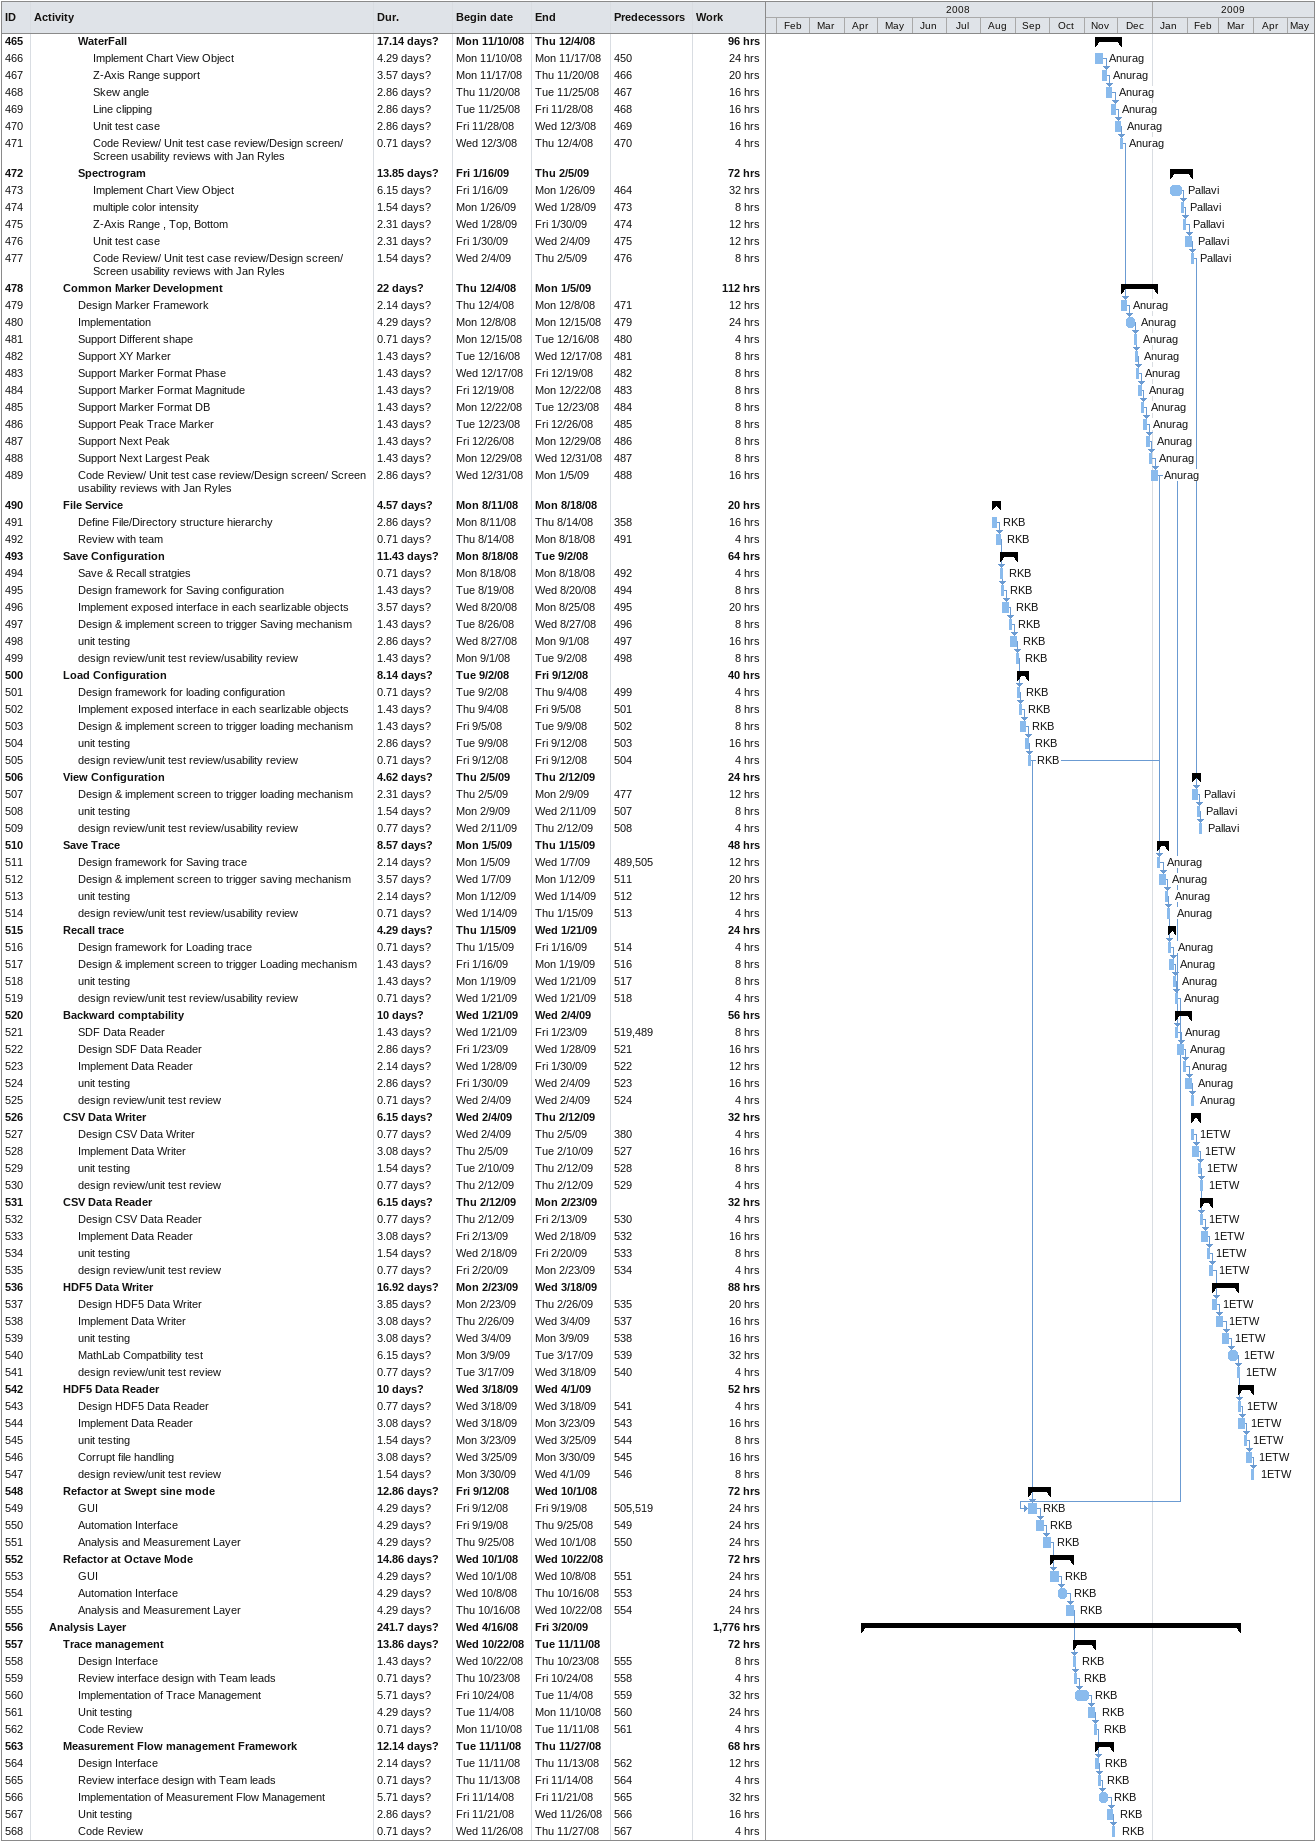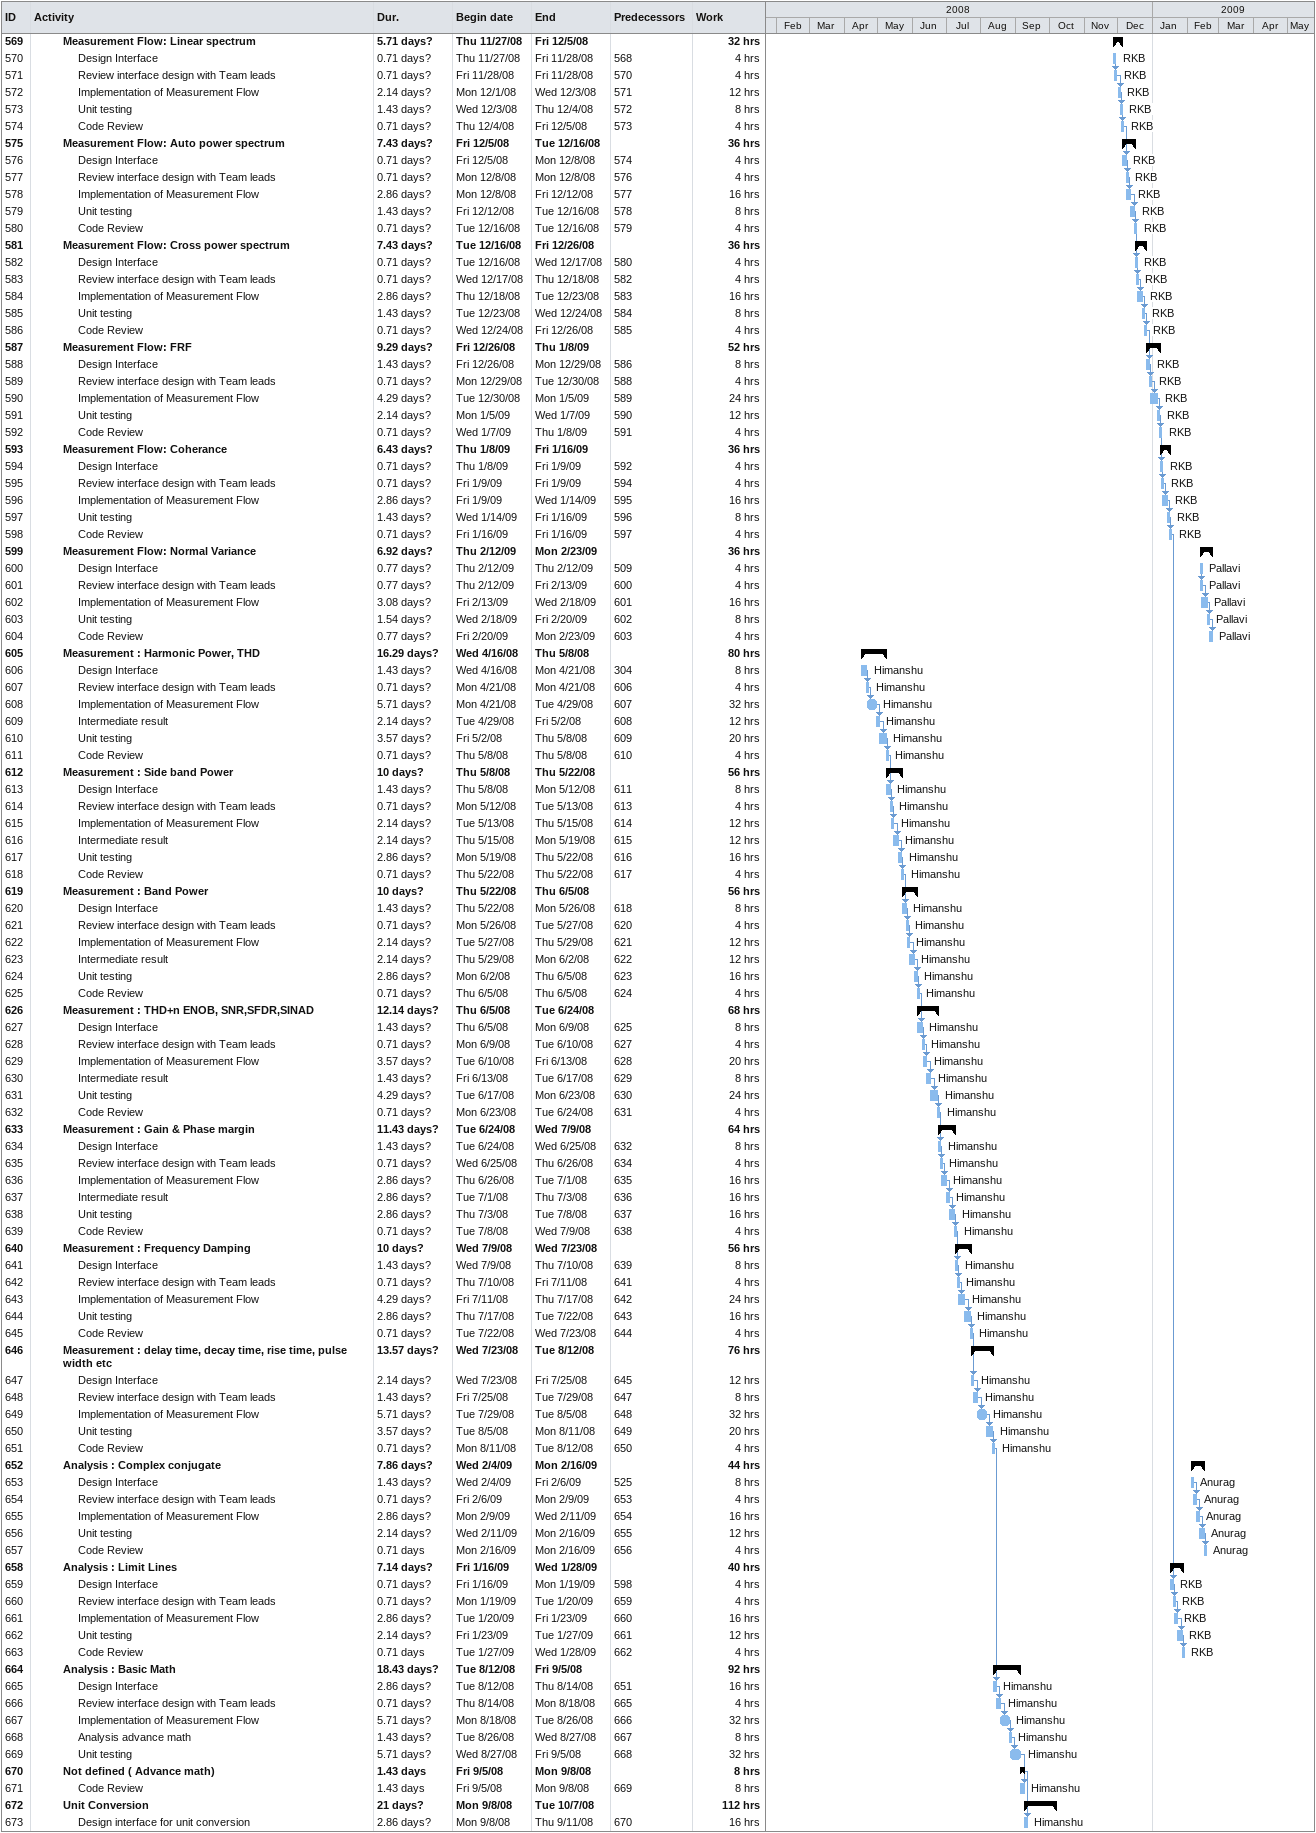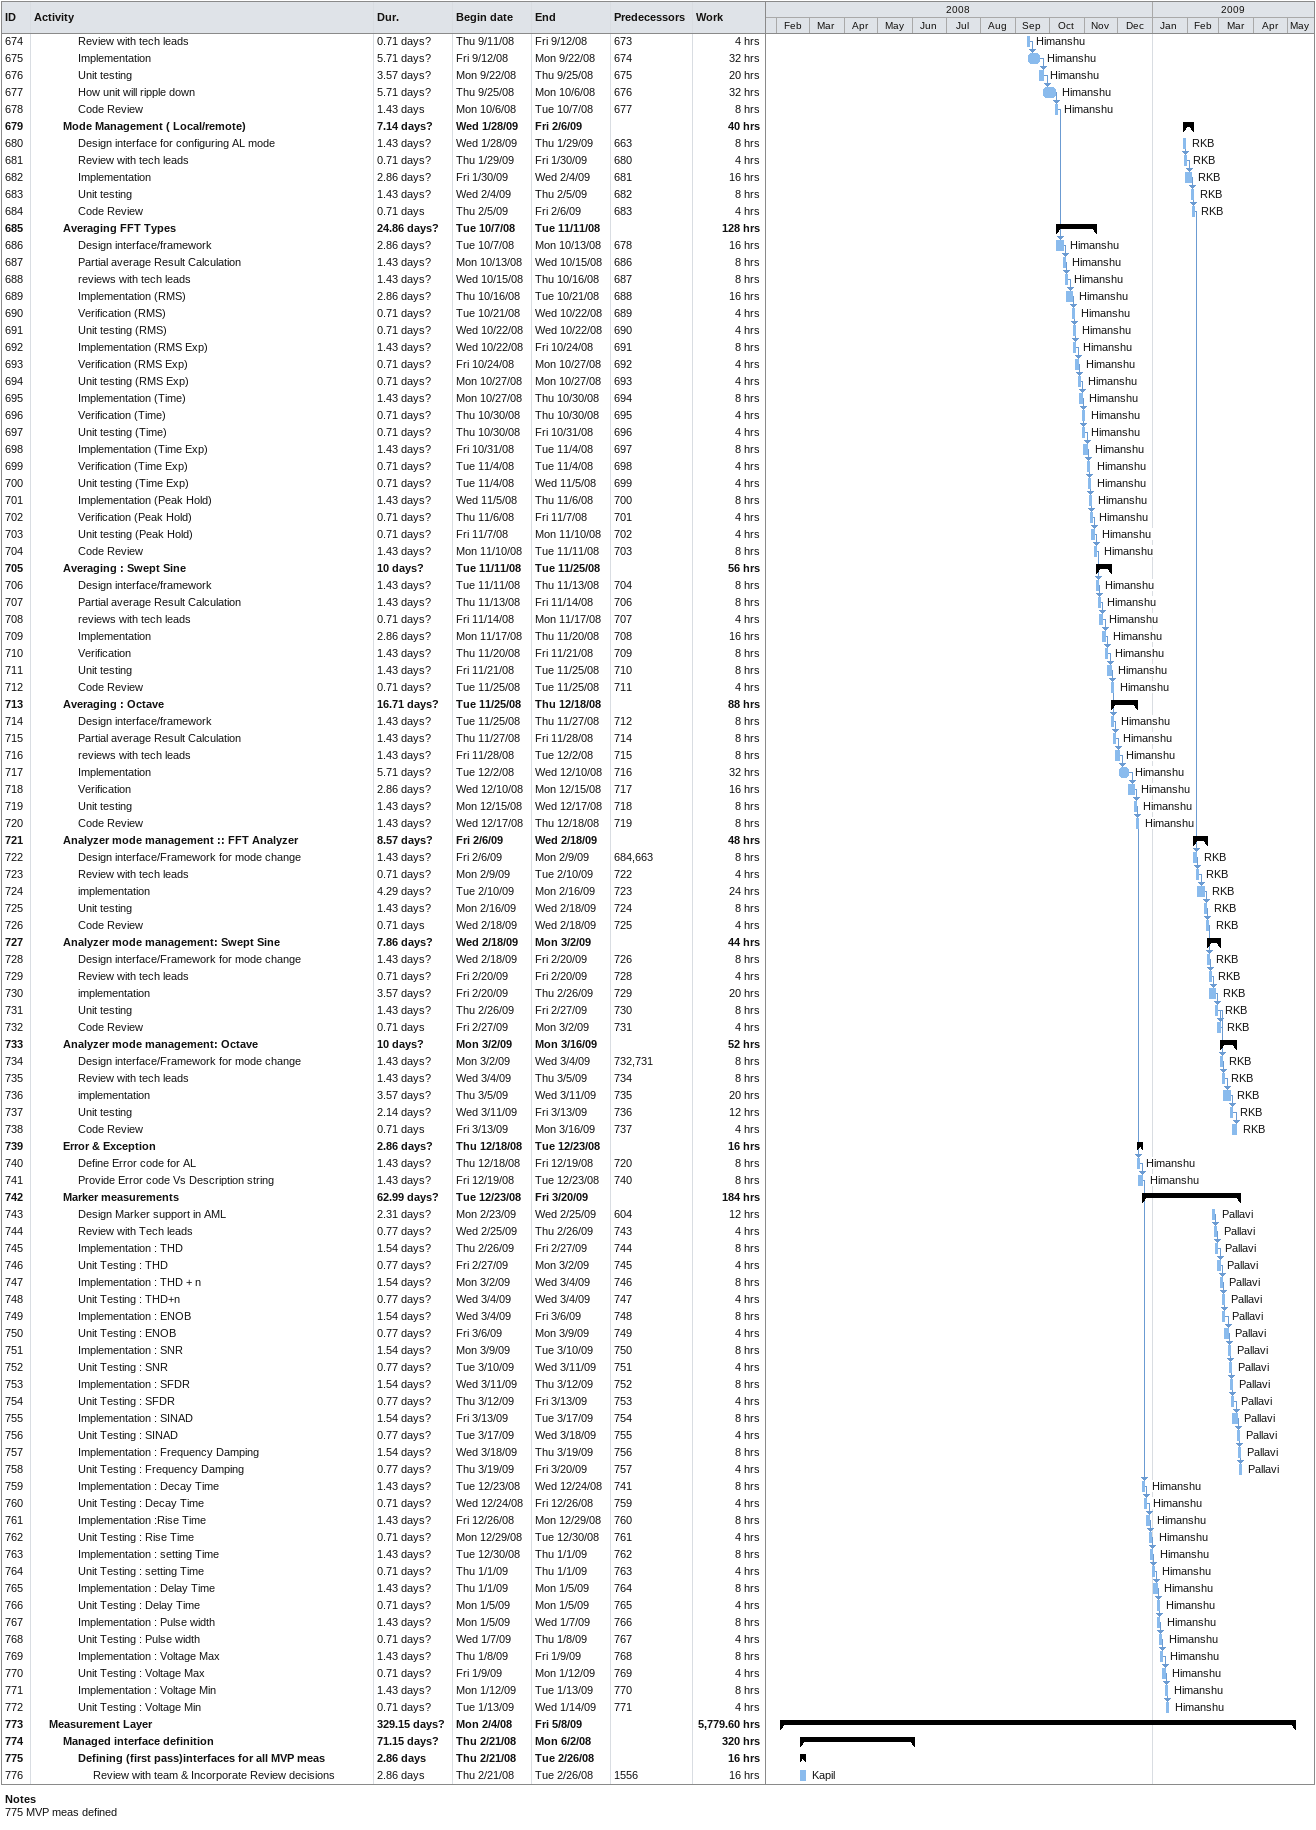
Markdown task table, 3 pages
| ID | Level | Task | Duration | Start | Finish | Predecessors | Resources | Work (h) |
|---|---|---|---|---|---|---|---|---|
| 465 | 4 | **WaterFall** | 17.14d? | 2008-11-10 | 2008-12-04 |  |  | 96 |
| 466 | 5 | Implement Chart View Object | 4.29d? | 2008-11-10 | 2008-11-17 | 450 | Anurag | 24 |
| 467 | 5 | Z-Axis Range support | 3.57d? | 2008-11-17 | 2008-11-20 | 466 | Anurag | 20 |
| 468 | 5 | Skew angle | 2.86d? | 2008-11-20 | 2008-11-25 | 467 | Anurag | 16 |
| 469 | 5 | Line clipping | 2.86d? | 2008-11-25 | 2008-11-28 | 468 | Anurag | 16 |
| 470 | 5 | Unit test case | 2.86d? | 2008-11-28 | 2008-12-03 | 469 | Anurag | 16 |
| 471 | 5 | Code Review/ Unit test case review/Design screen/ Screen usability reviews with Jan Ryles | 0.71d? | 2008-12-03 | 2008-12-04 | 470 | Anurag | 4 |
| 472 | 4 | **Spectrogram** | 13.85d? | 2009-01-16 | 2009-02-05 |  |  | 72 |
| 473 | 5 | Implement Chart View Object | 6.15d? | 2009-01-16 | 2009-01-26 | 464 | Pallavi | 32 |
| 474 | 5 | multiple color intensity | 1.54d? | 2009-01-26 | 2009-01-28 | 473 | Pallavi | 8 |
| 475 | 5 | Z-Axis Range , Top, Bottom | 2.31d? | 2009-01-28 | 2009-01-30 | 474 | Pallavi | 12 |
| 476 | 5 | Unit test case | 2.31d? | 2009-01-30 | 2009-02-04 | 475 | Pallavi | 12 |
| 477 | 5 | Code Review/ Unit test case review/Design screen/ Screen usability reviews with Jan Ryles | 1.54d? | 2009-02-04 | 2009-02-05 | 476 | Pallavi | 8 |
| 478 | 3 | **Common Marker Development** | 22d? | 2008-12-04 | 2009-01-05 |  |  | 112 |
| 479 | 4 | Design Marker Framework | 2.14d? | 2008-12-04 | 2008-12-08 | 471 | Anurag | 12 |
| 480 | 4 | Implementation | 4.29d? | 2008-12-08 | 2008-12-15 | 479 | Anurag | 24 |
| 481 | 4 | Support Different shape | 0.71d? | 2008-12-15 | 2008-12-16 | 480 | Anurag | 4 |
| 482 | 4 | Support XY Marker | 1.43d? | 2008-12-16 | 2008-12-17 | 481 | Anurag | 8 |
| 483 | 4 | Support Marker Format Phase | 1.43d? | 2008-12-17 | 2008-12-19 | 482 | Anurag | 8 |
| 484 | 4 | Support Marker Format Magnitude | 1.43d? | 2008-12-19 | 2008-12-22 | 483 | Anurag | 8 |
| 485 | 4 | Support Marker Format DB | 1.43d? | 2008-12-22 | 2008-12-23 | 484 | Anurag | 8 |
| 486 | 4 | Support Peak Trace Marker | 1.43d? | 2008-12-23 | 2008-12-26 | 485 | Anurag | 8 |
| 487 | 4 | Support Next Peak | 1.43d? | 2008-12-26 | 2008-12-29 | 486 | Anurag | 8 |
| 488 | 4 | Support Next Largest Peak | 1.43d? | 2008-12-29 | 2008-12-31 | 487 | Anurag | 8 |
| 489 | 4 | Code Review/ Unit test case review/Design screen/ Screen usability reviews with Jan Ryles | 2.86d? | 2008-12-31 | 2009-01-05 | 488 | Anurag | 16 |
| 490 | 3 | **File Service** | 4.57d? | 2008-08-11 | 2008-08-18 |  |  | 20 |
| 491 | 4 | Define File/Directory structure hierarchy | 2.86d? | 2008-08-11 | 2008-08-14 | 358 | RKB | 16 |
| 492 | 4 | Review with team | 0.71d? | 2008-08-14 | 2008-08-18 | 491 | RKB | 4 |
| 493 | 3 | **Save Configuration** | 11.43d? | 2008-08-18 | 2008-09-02 |  |  | 64 |
| 494 | 4 | Save & Recall stratgies | 0.71d? | 2008-08-18 | 2008-08-18 | 492 | RKB | 4 |
| 495 | 4 | Design framework for Saving configuration | 1.43d? | 2008-08-19 | 2008-08-20 | 494 | RKB | 8 |
| 496 | 4 | Implement exposed interface in each searlizable objects | 3.57d? | 2008-08-20 | 2008-08-25 | 495 | RKB | 20 |
| 497 | 4 | Design & implement screen to trigger Saving mechanism | 1.43d? | 2008-08-26 | 2008-08-27 | 496 | RKB | 8 |
| 498 | 4 | unit testing | 2.86d? | 2008-08-27 | 2008-09-01 | 497 | RKB | 16 |
| 499 | 4 | design review/unit test review/usability review | 1.43d? | 2008-09-01 | 2008-09-02 | 498 | RKB | 8 |
| 500 | 3 | **Load Configuration** | 8.14d? | 2008-09-02 | 2008-09-12 |  |  | 40 |
| 501 | 4 | Design framework for loading configuration | 0.71d? | 2008-09-02 | 2008-09-04 | 499 | RKB | 4 |
| 502 | 4 | Implement exposed interface in each searlizable objects | 1.43d? | 2008-09-04 | 2008-09-05 | 501 | RKB | 8 |
| 503 | 4 | Design & implement screen to trigger loading mechanism | 1.43d? | 2008-09-05 | 2008-09-09 | 502 | RKB | 8 |
| 504 | 4 | unit testing | 2.86d? | 2008-09-09 | 2008-09-12 | 503 | RKB | 16 |
| 505 | 4 | design review/unit test review/usability review | 0.71d? | 2008-09-12 | 2008-09-12 | 504 | RKB | 4 |
| 506 | 3 | **View Configuration** | 4.62d? | 2009-02-05 | 2009-02-12 |  |  | 24 |
| 507 | 4 | Design & implement screen to trigger loading mechanism | 2.31d? | 2009-02-05 | 2009-02-09 | 477 | Pallavi | 12 |
| 508 | 4 | unit testing | 1.54d? | 2009-02-09 | 2009-02-11 | 507 | Pallavi | 8 |
| 509 | 4 | design review/unit test review/usability review | 0.77d? | 2009-02-11 | 2009-02-12 | 508 | Pallavi | 4 |
| 510 | 3 | **Save Trace** | 8.57d? | 2009-01-05 | 2009-01-15 |  |  | 48 |
| 511 | 4 | Design framework for Saving trace | 2.14d? | 2009-01-05 | 2009-01-07 | 489, 505 | Anurag | 12 |
| 512 | 4 | Design & implement screen to trigger saving mechanism | 3.57d? | 2009-01-07 | 2009-01-12 | 511 | Anurag | 20 |
| 513 | 4 | unit testing | 2.14d? | 2009-01-12 | 2009-01-14 | 512 | Anurag | 12 |
| 514 | 4 | design review/unit test review/usability review | 0.71d? | 2009-01-14 | 2009-01-15 | 513 | Anurag | 4 |
| 515 | 3 | **Recall trace** | 4.29d? | 2009-01-15 | 2009-01-21 |  |  | 24 |
| 516 | 4 | Design framework for Loading trace | 0.71d? | 2009-01-15 | 2009-01-16 | 514 | Anurag | 4 |
| 517 | 4 | Design & implement screen to trigger Loading mechanism | 1.43d? | 2009-01-16 | 2009-01-19 | 516 | Anurag | 8 |
| 518 | 4 | unit testing | 1.43d? | 2009-01-19 | 2009-01-21 | 517 | Anurag | 8 |
| 519 | 4 | design review/unit test review/usability review | 0.71d? | 2009-01-21 | 2009-01-21 | 518 | Anurag | 4 |
| 520 | 3 | **Backward comptability** | 10d? | 2009-01-21 | 2009-02-04 |  |  | 56 |
| 521 | 4 | SDF Data Reader | 1.43d? | 2009-01-21 | 2009-01-23 | 519, 489 | Anurag | 8 |
| 522 | 4 | Design SDF Data Reader | 2.86d? | 2009-01-23 | 2009-01-28 | 521 | Anurag | 16 |
| 523 | 4 | Implement Data Reader | 2.14d? | 2009-01-28 | 2009-01-30 | 522 | Anurag | 12 |
| 524 | 4 | unit testing | 2.86d? | 2009-01-30 | 2009-02-04 | 523 | Anurag | 16 |
| 525 | 4 | design review/unit test review | 0.71d? | 2009-02-04 | 2009-02-04 | 524 | Anurag | 4 |
| 526 | 3 | **CSV Data Writer** | 6.15d? | 2009-02-04 | 2009-02-12 |  |  | 32 |
| 527 | 4 | Design CSV Data Writer | 0.77d? | 2009-02-04 | 2009-02-05 | 380 | 1ETW | 4 |
| 528 | 4 | Implement Data Writer | 3.08d? | 2009-02-05 | 2009-02-10 | 527 | 1ETW | 16 |
| 529 | 4 | unit testing | 1.54d? | 2009-02-10 | 2009-02-12 | 528 | 1ETW | 8 |
| 530 | 4 | design review/unit test review | 0.77d? | 2009-02-12 | 2009-02-12 | 529 | 1ETW | 4 |
| 531 | 3 | **CSV Data Reader** | 6.15d? | 2009-02-12 | 2009-02-23 |  |  | 32 |
| 532 | 4 | Design CSV Data Reader | 0.77d? | 2009-02-12 | 2009-02-13 | 530 | 1ETW | 4 |
| 533 | 4 | Implement Data Reader | 3.08d? | 2009-02-13 | 2009-02-18 | 532 | 1ETW | 16 |
| 534 | 4 | unit testing | 1.54d? | 2009-02-18 | 2009-02-20 | 533 | 1ETW | 8 |
| 535 | 4 | design review/unit test review | 0.77d? | 2009-02-20 | 2009-02-23 | 534 | 1ETW | 4 |
| 536 | 3 | **HDF5 Data Writer** | 16.92d? | 2009-02-23 | 2009-03-18 |  |  | 88 |
| 537 | 4 | Design HDF5 Data Writer | 3.85d? | 2009-02-23 | 2009-02-26 | 535 | 1ETW | 20 |
| 538 | 4 | Implement Data Writer | 3.08d? | 2009-02-26 | 2009-03-04 | 537 | 1ETW | 16 |
| 539 | 4 | unit testing | 3.08d? | 2009-03-04 | 2009-03-09 | 538 | 1ETW | 16 |
| 540 | 4 | MathLab Compatbility test | 6.15d? | 2009-03-09 | 2009-03-17 | 539 | 1ETW | 32 |
| 541 | 4 | design review/unit test review | 0.77d? | 2009-03-17 | 2009-03-18 | 540 | 1ETW | 4 |
| 542 | 3 | **HDF5 Data Reader** | 10d? | 2009-03-18 | 2009-04-01 |  |  | 52 |
| 543 | 4 | Design HDF5 Data Reader | 0.77d? | 2009-03-18 | 2009-03-18 | 541 | 1ETW | 4 |
| 544 | 4 | Implement Data Reader | 3.08d? | 2009-03-18 | 2009-03-23 | 543 | 1ETW | 16 |
| 545 | 4 | unit testing | 1.54d? | 2009-03-23 | 2009-03-25 | 544 | 1ETW | 8 |
| 546 | 4 | Corrupt file handling | 3.08d? | 2009-03-25 | 2009-03-30 | 545 | 1ETW | 16 |
| 547 | 4 | design review/unit test review | 1.54d? | 2009-03-30 | 2009-04-01 | 546 | 1ETW | 8 |
| 548 | 3 | **Refactor at Swept sine mode** | 12.86d? | 2008-09-12 | 2008-10-01 |  |  | 72 |
| 549 | 4 | GUI | 4.29d? | 2008-09-12 | 2008-09-19 | 505, 519 | RKB | 24 |
| 550 | 4 | Automation Interface | 4.29d? | 2008-09-19 | 2008-09-25 | 549 | RKB | 24 |
| 551 | 4 | Analysis and Measurement Layer | 4.29d? | 2008-09-25 | 2008-10-01 | 550 | RKB | 24 |
| 552 | 3 | **Refactor at Octave Mode** | 14.86d? | 2008-10-01 | 2008-10-22 |  |  | 72 |
| 553 | 4 | GUI | 4.29d? | 2008-10-01 | 2008-10-08 | 551 | RKB | 24 |
| 554 | 4 | Automation Interface | 4.29d? | 2008-10-08 | 2008-10-16 | 553 | RKB | 24 |
| 555 | 4 | Analysis and Measurement Layer | 4.29d? | 2008-10-16 | 2008-10-22 | 554 | RKB | 24 |
| 556 | 2 | **Analysis Layer** | 241.7d? | 2008-04-16 | 2009-03-20 |  |  | 1776 |
| 557 | 3 | **Trace management** | 13.86d? | 2008-10-22 | 2008-11-11 |  |  | 72 |
| 558 | 4 | Design Interface | 1.43d? | 2008-10-22 | 2008-10-23 | 555 | RKB | 8 |
| 559 | 4 | Review interface design with Team leads | 0.71d? | 2008-10-23 | 2008-10-24 | 558 | RKB | 4 |
| 560 | 4 | Implementation of Trace Management | 5.71d? | 2008-10-24 | 2008-11-04 | 559 | RKB | 32 |
| 561 | 4 | Unit testing | 4.29d? | 2008-11-04 | 2008-11-10 | 560 | RKB | 24 |
| 562 | 4 | Code Review | 0.71d? | 2008-11-10 | 2008-11-11 | 561 | RKB | 4 |
| 563 | 3 | **Measurement Flow management Framework** | 12.14d? | 2008-11-11 | 2008-11-27 |  |  | 68 |
| 564 | 4 | Design Interface | 2.14d? | 2008-11-11 | 2008-11-13 | 562 | RKB | 12 |
| 565 | 4 | Review interface design with Team leads | 0.71d? | 2008-11-13 | 2008-11-14 | 564 | RKB | 4 |
| 566 | 4 | Implementation of Measurement Flow Management | 5.71d? | 2008-11-14 | 2008-11-21 | 565 | RKB | 32 |
| 567 | 4 | Unit testing | 2.86d? | 2008-11-21 | 2008-11-26 | 566 | RKB | 16 |
| 568 | 4 | Code Review | 0.71d? | 2008-11-26 | 2008-11-27 | 567 | RKB | 4 |
| 569 | 3 | **Measurement Flow: Linear spectrum** | 5.71d? | 2008-11-27 | 2008-12-05 |  |  | 32 |
| 570 | 4 | Design Interface | 0.71d? | 2008-11-27 | 2008-11-28 | 568 | RKB | 4 |
| 571 | 4 | Review interface design with Team leads | 0.71d? | 2008-11-28 | 2008-11-28 | 570 | RKB | 4 |
| 572 | 4 | Implementation of Measurement Flow | 2.14d? | 2008-12-01 | 2008-12-03 | 571 | RKB | 12 |
| 573 | 4 | Unit testing | 1.43d? | 2008-12-03 | 2008-12-04 | 572 | RKB | 8 |
| 574 | 4 | Code Review | 0.71d? | 2008-12-04 | 2008-12-05 | 573 | RKB | 4 |
| 575 | 3 | **Measurement Flow: Auto power spectrum** | 7.43d? | 2008-12-05 | 2008-12-16 |  |  | 36 |
| 576 | 4 | Design Interface | 0.71d? | 2008-12-05 | 2008-12-08 | 574 | RKB | 4 |
| 577 | 4 | Review interface design with Team leads | 0.71d? | 2008-12-08 | 2008-12-08 | 576 | RKB | 4 |
| 578 | 4 | Implementation of Measurement Flow | 2.86d? | 2008-12-08 | 2008-12-12 | 577 | RKB | 16 |
| 579 | 4 | Unit testing | 1.43d? | 2008-12-12 | 2008-12-16 | 578 | RKB | 8 |
| 580 | 4 | Code Review | 0.71d? | 2008-12-16 | 2008-12-16 | 579 | RKB | 4 |
| 581 | 3 | **Measurement Flow: Cross power spectrum** | 7.43d? | 2008-12-16 | 2008-12-26 |  |  | 36 |
| 582 | 4 | Design Interface | 0.71d? | 2008-12-16 | 2008-12-17 | 580 | RKB | 4 |
| 583 | 4 | Review interface design with Team leads | 0.71d? | 2008-12-17 | 2008-12-18 | 582 | RKB | 4 |
| 584 | 4 | Implementation of Measurement Flow | 2.86d? | 2008-12-18 | 2008-12-23 | 583 | RKB | 16 |
| 585 | 4 | Unit testing | 1.43d? | 2008-12-23 | 2008-12-24 | 584 | RKB | 8 |
| 586 | 4 | Code Review | 0.71d? | 2008-12-24 | 2008-12-26 | 585 | RKB | 4 |
| 587 | 3 | **Measurement Flow: FRF** | 9.29d? | 2008-12-26 | 2009-01-08 |  |  | 52 |
| 588 | 4 | Design Interface | 1.43d? | 2008-12-26 | 2008-12-29 | 586 | RKB | 8 |
| 589 | 4 | Review interface design with Team leads | 0.71d? | 2008-12-29 | 2008-12-30 | 588 | RKB | 4 |
| 590 | 4 | Implementation of Measurement Flow | 4.29d? | 2008-12-30 | 2009-01-05 | 589 | RKB | 24 |
| 591 | 4 | Unit testing | 2.14d? | 2009-01-05 | 2009-01-07 | 590 | RKB | 12 |
| 592 | 4 | Code Review | 0.71d? | 2009-01-07 | 2009-01-08 | 591 | RKB | 4 |
| 593 | 3 | **Measurement Flow: Coherance** | 6.43d? | 2009-01-08 | 2009-01-16 |  |  | 36 |
| 594 | 4 | Design Interface | 0.71d? | 2009-01-08 | 2009-01-09 | 592 | RKB | 4 |
| 595 | 4 | Review interface design with Team leads | 0.71d? | 2009-01-09 | 2009-01-09 | 594 | RKB | 4 |
| 596 | 4 | Implementation of Measurement Flow | 2.86d? | 2009-01-09 | 2009-01-14 | 595 | RKB | 16 |
| 597 | 4 | Unit testing | 1.43d? | 2009-01-14 | 2009-01-16 | 596 | RKB | 8 |
| 598 | 4 | Code Review | 0.71d? | 2009-01-16 | 2009-01-16 | 597 | RKB | 4 |
| 599 | 3 | **Measurement Flow: Normal Variance** | 6.92d? | 2009-02-12 | 2009-02-23 |  |  | 36 |
| 600 | 4 | Design Interface | 0.77d? | 2009-02-12 | 2009-02-12 | 509 | Pallavi | 4 |
| 601 | 4 | Review interface design with Team leads | 0.77d? | 2009-02-12 | 2009-02-13 | 600 | Pallavi | 4 |
| 602 | 4 | Implementation of Measurement Flow | 3.08d? | 2009-02-13 | 2009-02-18 | 601 | Pallavi | 16 |
| 603 | 4 | Unit testing | 1.54d? | 2009-02-18 | 2009-02-20 | 602 | Pallavi | 8 |
| 604 | 4 | Code Review | 0.77d? | 2009-02-20 | 2009-02-23 | 603 | Pallavi | 4 |
| 605 | 3 | **Measurement : Harmonic Power, THD** | 16.29d? | 2008-04-16 | 2008-05-08 |  |  | 80 |
| 606 | 4 | Design Interface | 1.43d? | 2008-04-16 | 2008-04-21 | 304 | Himanshu | 8 |
| 607 | 4 | Review interface design with Team leads | 0.71d? | 2008-04-21 | 2008-04-21 | 606 | Himanshu | 4 |
| 608 | 4 | Implementation of Measurement Flow | 5.71d? | 2008-04-21 | 2008-04-29 | 607 | Himanshu | 32 |
| 609 | 4 | Intermediate result | 2.14d? | 2008-04-29 | 2008-05-02 | 608 | Himanshu | 12 |
| 610 | 4 | Unit testing | 3.57d? | 2008-05-02 | 2008-05-08 | 609 | Himanshu | 20 |
| 611 | 4 | Code Review | 0.71d? | 2008-05-08 | 2008-05-08 | 610 | Himanshu | 4 |
| 612 | 3 | **Measurement : Side band Power** | 10d? | 2008-05-08 | 2008-05-22 |  |  | 56 |
| 613 | 4 | Design Interface | 1.43d? | 2008-05-08 | 2008-05-12 | 611 | Himanshu | 8 |
| 614 | 4 | Review interface design with Team leads | 0.71d? | 2008-05-12 | 2008-05-13 | 613 | Himanshu | 4 |
| 615 | 4 | Implementation of Measurement Flow | 2.14d? | 2008-05-13 | 2008-05-15 | 614 | Himanshu | 12 |
| 616 | 4 | Intermediate result | 2.14d? | 2008-05-15 | 2008-05-19 | 615 | Himanshu | 12 |
| 617 | 4 | Unit testing | 2.86d? | 2008-05-19 | 2008-05-22 | 616 | Himanshu | 16 |
| 618 | 4 | Code Review | 0.71d? | 2008-05-22 | 2008-05-22 | 617 | Himanshu | 4 |
| 619 | 3 | **Measurement : Band Power** | 10d? | 2008-05-22 | 2008-06-05 |  |  | 56 |
| 620 | 4 | Design Interface | 1.43d? | 2008-05-22 | 2008-05-26 | 618 | Himanshu | 8 |
| 621 | 4 | Review interface design with Team leads | 0.71d? | 2008-05-26 | 2008-05-27 | 620 | Himanshu | 4 |
| 622 | 4 | Implementation of Measurement Flow | 2.14d? | 2008-05-27 | 2008-05-29 | 621 | Himanshu | 12 |
| 623 | 4 | Intermediate result | 2.14d? | 2008-05-29 | 2008-06-02 | 622 | Himanshu | 12 |
| 624 | 4 | Unit testing | 2.86d? | 2008-06-02 | 2008-06-05 | 623 | Himanshu | 16 |
| 625 | 4 | Code Review | 0.71d? | 2008-06-05 | 2008-06-05 | 624 | Himanshu | 4 |
| 626 | 3 | **Measurement : THD+n ENOB, SNR,SFDR,SINAD** | 12.14d? | 2008-06-05 | 2008-06-24 |  |  | 68 |
| 627 | 4 | Design Interface | 1.43d? | 2008-06-05 | 2008-06-09 | 625 | Himanshu | 8 |
| 628 | 4 | Review interface design with Team leads | 0.71d? | 2008-06-09 | 2008-06-10 | 627 | Himanshu | 4 |
| 629 | 4 | Implementation of Measurement Flow | 3.57d? | 2008-06-10 | 2008-06-13 | 628 | Himanshu | 20 |
| 630 | 4 | Intermediate result | 1.43d? | 2008-06-13 | 2008-06-17 | 629 | Himanshu | 8 |
| 631 | 4 | Unit testing | 4.29d? | 2008-06-17 | 2008-06-23 | 630 | Himanshu | 24 |
| 632 | 4 | Code Review | 0.71d? | 2008-06-23 | 2008-06-24 | 631 | Himanshu | 4 |
| 633 | 3 | **Measurement : Gain & Phase margin** | 11.43d? | 2008-06-24 | 2008-07-09 |  |  | 64 |
| 634 | 4 | Design Interface | 1.43d? | 2008-06-24 | 2008-06-25 | 632 | Himanshu | 8 |
| 635 | 4 | Review interface design with Team leads | 0.71d? | 2008-06-25 | 2008-06-26 | 634 | Himanshu | 4 |
| 636 | 4 | Implementation of Measurement Flow | 2.86d? | 2008-06-26 | 2008-07-01 | 635 | Himanshu | 16 |
| 637 | 4 | Intermediate result | 2.86d? | 2008-07-01 | 2008-07-03 | 636 | Himanshu | 16 |
| 638 | 4 | Unit testing | 2.86d? | 2008-07-03 | 2008-07-08 | 637 | Himanshu | 16 |
| 639 | 4 | Code Review | 0.71d? | 2008-07-08 | 2008-07-09 | 638 | Himanshu | 4 |
| 640 | 3 | **Measurement : Frequency Damping** | 10d? | 2008-07-09 | 2008-07-23 |  |  | 56 |
| 641 | 4 | Design Interface | 1.43d? | 2008-07-09 | 2008-07-10 | 639 | Himanshu | 8 |
| 642 | 4 | Review interface design with Team leads | 0.71d? | 2008-07-10 | 2008-07-11 | 641 | Himanshu | 4 |
| 643 | 4 | Implementation of Measurement Flow | 4.29d? | 2008-07-11 | 2008-07-17 | 642 | Himanshu | 24 |
| 644 | 4 | Unit testing | 2.86d? | 2008-07-17 | 2008-07-22 | 643 | Himanshu | 16 |
| 645 | 4 | Code Review | 0.71d? | 2008-07-22 | 2008-07-23 | 644 | Himanshu | 4 |
| 646 | 3 | **Measurement : delay time, decay time, rise time, pulse width etc** | 13.57d? | 2008-07-23 | 2008-08-12 |  |  | 76 |
| 647 | 4 | Design Interface | 2.14d? | 2008-07-23 | 2008-07-25 | 645 | Himanshu | 12 |
| 648 | 4 | Review interface design with Team leads | 1.43d? | 2008-07-25 | 2008-07-29 | 647 | Himanshu | 8 |
| 649 | 4 | Implementation of Measurement Flow | 5.71d? | 2008-07-29 | 2008-08-05 | 648 | Himanshu | 32 |
| 650 | 4 | Unit testing | 3.57d? | 2008-08-05 | 2008-08-11 | 649 | Himanshu | 20 |
| 651 | 4 | Code Review | 0.71d? | 2008-08-11 | 2008-08-12 | 650 | Himanshu | 4 |
| 652 | 3 | **Analysis : Complex conjugate** | 7.86d? | 2009-02-04 | 2009-02-16 |  |  | 44 |
| 653 | 4 | Design Interface | 1.43d? | 2009-02-04 | 2009-02-06 | 525 | Anurag | 8 |
| 654 | 4 | Review interface design with Team leads | 0.71d? | 2009-02-06 | 2009-02-09 | 653 | Anurag | 4 |
| 655 | 4 | Implementation of Measurement Flow | 2.86d? | 2009-02-09 | 2009-02-11 | 654 | Anurag | 16 |
| 656 | 4 | Unit testing | 2.14d? | 2009-02-11 | 2009-02-16 | 655 | Anurag | 12 |
| 657 | 4 | Code Review | 0.71d | 2009-02-16 | 2009-02-16 | 656 | Anurag | 4 |
| 658 | 3 | **Analysis : Limit Lines** | 7.14d? | 2009-01-16 | 2009-01-28 |  |  | 40 |
| 659 | 4 | Design Interface | 0.71d? | 2009-01-16 | 2009-01-19 | 598 | RKB | 4 |
| 660 | 4 | Review interface design with Team leads | 0.71d? | 2009-01-19 | 2009-01-20 | 659 | RKB | 4 |
| 661 | 4 | Implementation of Measurement Flow | 2.86d? | 2009-01-20 | 2009-01-23 | 660 | RKB | 16 |
| 662 | 4 | Unit testing | 2.14d? | 2009-01-23 | 2009-01-27 | 661 | RKB | 12 |
| 663 | 4 | Code Review | 0.71d | 2009-01-27 | 2009-01-28 | 662 | RKB | 4 |
| 664 | 3 | **Analysis : Basic Math** | 18.43d? | 2008-08-12 | 2008-09-05 |  |  | 92 |
| 665 | 4 | Design Interface | 2.86d? | 2008-08-12 | 2008-08-14 | 651 | Himanshu | 16 |
| 666 | 4 | Review interface design with Team leads | 0.71d? | 2008-08-14 | 2008-08-18 | 665 | Himanshu | 4 |
| 667 | 4 | Implementation of Measurement Flow | 5.71d? | 2008-08-18 | 2008-08-26 | 666 | Himanshu | 32 |
| 668 | 4 | Analysis advance math | 1.43d? | 2008-08-26 | 2008-08-27 | 667 | Himanshu | 8 |
| 669 | 4 | Unit testing | 5.71d? | 2008-08-27 | 2008-09-05 | 668 | Himanshu | 32 |
| 670 | 3 | **Not defined ( Advance math)** | 1.43d | 2008-09-05 | 2008-09-08 |  |  | 8 |
| 671 | 4 | Code Review | 1.43d | 2008-09-05 | 2008-09-08 | 669 | Himanshu | 8 |
| 672 | 3 | **Unit Conversion** | 21d? | 2008-09-08 | 2008-10-07 |  |  | 112 |
| 673 | 4 | Design interface for unit conversion | 2.86d? | 2008-09-08 | 2008-09-11 | 670 | Himanshu | 16 |
| 674 | 4 | Review with tech leads | 0.71d? | 2008-09-11 | 2008-09-12 | 673 | Himanshu | 4 |
| 675 | 4 | Implementation | 5.71d? | 2008-09-12 | 2008-09-22 | 674 | Himanshu | 32 |
| 676 | 4 | Unit testing | 3.57d? | 2008-09-22 | 2008-09-25 | 675 | Himanshu | 20 |
| 677 | 4 | How unit will ripple down | 5.71d? | 2008-09-25 | 2008-10-06 | 676 | Himanshu | 32 |
| 678 | 4 | Code Review | 1.43d | 2008-10-06 | 2008-10-07 | 677 | Himanshu | 8 |
| 679 | 3 | **Mode Management ( Local/remote)** | 7.14d? | 2009-01-28 | 2009-02-06 |  |  | 40 |
| 680 | 4 | Design interface for configuring AL mode | 1.43d? | 2009-01-28 | 2009-01-29 | 663 | RKB | 8 |
| 681 | 4 | Review with tech leads | 0.71d? | 2009-01-29 | 2009-01-30 | 680 | RKB | 4 |
| 682 | 4 | Implementation | 2.86d? | 2009-01-30 | 2009-02-04 | 681 | RKB | 16 |
| 683 | 4 | Unit testing | 1.43d? | 2009-02-04 | 2009-02-05 | 682 | RKB | 8 |
| 684 | 4 | Code Review | 0.71d | 2009-02-05 | 2009-02-06 | 683 | RKB | 4 |
| 685 | 3 | **Averaging FFT Types** | 24.86d? | 2008-10-07 | 2008-11-11 |  |  | 128 |
| 686 | 4 | Design interface/framework | 2.86d? | 2008-10-07 | 2008-10-13 | 678 | Himanshu | 16 |
| 687 | 4 | Partial average Result Calculation | 1.43d? | 2008-10-13 | 2008-10-15 | 686 | Himanshu | 8 |
| 688 | 4 | reviews with tech leads | 1.43d? | 2008-10-15 | 2008-10-16 | 687 | Himanshu | 8 |
| 689 | 4 | Implementation (RMS) | 2.86d? | 2008-10-16 | 2008-10-21 | 688 | Himanshu | 16 |
| 690 | 4 | Verification (RMS) | 0.71d? | 2008-10-21 | 2008-10-22 | 689 | Himanshu | 4 |
| 691 | 4 | Unit testing (RMS) | 0.71d? | 2008-10-22 | 2008-10-22 | 690 | Himanshu | 4 |
| 692 | 4 | Implementation (RMS Exp) | 1.43d? | 2008-10-22 | 2008-10-24 | 691 | Himanshu | 8 |
| 693 | 4 | Verification (RMS Exp) | 0.71d? | 2008-10-24 | 2008-10-27 | 692 | Himanshu | 4 |
| 694 | 4 | Unit testing (RMS Exp) | 0.71d? | 2008-10-27 | 2008-10-27 | 693 | Himanshu | 4 |
| 695 | 4 | Implementation (Time) | 1.43d? | 2008-10-27 | 2008-10-30 | 694 | Himanshu | 8 |
| 696 | 4 | Verification (Time) | 0.71d? | 2008-10-30 | 2008-10-30 | 695 | Himanshu | 4 |
| 697 | 4 | Unit testing (Time) | 0.71d? | 2008-10-30 | 2008-10-31 | 696 | Himanshu | 4 |
| 698 | 4 | Implementation (Time Exp) | 1.43d? | 2008-10-31 | 2008-11-04 | 697 | Himanshu | 8 |
| 699 | 4 | Verification (Time Exp) | 0.71d? | 2008-11-04 | 2008-11-04 | 698 | Himanshu | 4 |
| 700 | 4 | Unit testing (Time Exp) | 0.71d? | 2008-11-04 | 2008-11-05 | 699 | Himanshu | 4 |
| 701 | 4 | Implementation (Peak Hold) | 1.43d? | 2008-11-05 | 2008-11-06 | 700 | Himanshu | 8 |
| 702 | 4 | Verification (Peak Hold) | 0.71d? | 2008-11-06 | 2008-11-07 | 701 | Himanshu | 4 |
| 703 | 4 | Unit testing (Peak Hold) | 0.71d? | 2008-11-07 | 2008-11-10 | 702 | Himanshu | 4 |
| 704 | 4 | Code Review | 1.43d? | 2008-11-10 | 2008-11-11 | 703 | Himanshu | 8 |
| 705 | 3 | **Averaging : Swept Sine** | 10d? | 2008-11-11 | 2008-11-25 |  |  | 56 |
| 706 | 4 | Design interface/framework | 1.43d? | 2008-11-11 | 2008-11-13 | 704 | Himanshu | 8 |
| 707 | 4 | Partial average Result Calculation | 1.43d? | 2008-11-13 | 2008-11-14 | 706 | Himanshu | 8 |
| 708 | 4 | reviews with tech leads | 0.71d? | 2008-11-14 | 2008-11-17 | 707 | Himanshu | 4 |
| 709 | 4 | Implementation | 2.86d? | 2008-11-17 | 2008-11-20 | 708 | Himanshu | 16 |
| 710 | 4 | Verification | 1.43d? | 2008-11-20 | 2008-11-21 | 709 | Himanshu | 8 |
| 711 | 4 | Unit testing | 1.43d? | 2008-11-21 | 2008-11-25 | 710 | Himanshu | 8 |
| 712 | 4 | Code Review | 0.71d? | 2008-11-25 | 2008-11-25 | 711 | Himanshu | 4 |
| 713 | 3 | **Averaging : Octave** | 16.71d? | 2008-11-25 | 2008-12-18 |  |  | 88 |
| 714 | 4 | Design interface/framework | 1.43d? | 2008-11-25 | 2008-11-27 | 712 | Himanshu | 8 |
| 715 | 4 | Partial average Result Calculation | 1.43d? | 2008-11-27 | 2008-11-28 | 714 | Himanshu | 8 |
| 716 | 4 | reviews with tech leads | 1.43d? | 2008-11-28 | 2008-12-02 | 715 | Himanshu | 8 |
| 717 | 4 | Implementation | 5.71d? | 2008-12-02 | 2008-12-10 | 716 | Himanshu | 32 |
| 718 | 4 | Verification | 2.86d? | 2008-12-10 | 2008-12-15 | 717 | Himanshu | 16 |
| 719 | 4 | Unit testing | 1.43d? | 2008-12-15 | 2008-12-17 | 718 | Himanshu | 8 |
| 720 | 4 | Code Review | 1.43d? | 2008-12-17 | 2008-12-18 | 719 | Himanshu | 8 |
| 721 | 3 | **Analyzer mode management :: FFT Analyzer** | 8.57d? | 2009-02-06 | 2009-02-18 |  |  | 48 |
| 722 | 4 | Design interface/Framework for mode change | 1.43d? | 2009-02-06 | 2009-02-09 | 684, 663 | RKB | 8 |
| 723 | 4 | Review with tech leads | 0.71d? | 2009-02-09 | 2009-02-10 | 722 | RKB | 4 |
| 724 | 4 | implementation | 4.29d? | 2009-02-10 | 2009-02-16 | 723 | RKB | 24 |
| 725 | 4 | Unit testing | 1.43d? | 2009-02-16 | 2009-02-18 | 724 | RKB | 8 |
| 726 | 4 | Code Review | 0.71d | 2009-02-18 | 2009-02-18 | 725 | RKB | 4 |
| 727 | 3 | **Analyzer mode management: Swept Sine** | 7.86d? | 2009-02-18 | 2009-03-02 |  |  | 44 |
| 728 | 4 | Design interface/Framework for mode change | 1.43d? | 2009-02-18 | 2009-02-20 | 726 | RKB | 8 |
| 729 | 4 | Review with tech leads | 0.71d? | 2009-02-20 | 2009-02-20 | 728 | RKB | 4 |
| 730 | 4 | implementation | 3.57d? | 2009-02-20 | 2009-02-26 | 729 | RKB | 20 |
| 731 | 4 | Unit testing | 1.43d? | 2009-02-26 | 2009-02-27 | 730 | RKB | 8 |
| 732 | 4 | Code Review | 0.71d | 2009-02-27 | 2009-03-02 | 731 | RKB | 4 |
| 733 | 3 | **Analyzer mode management: Octave** | 10d? | 2009-03-02 | 2009-03-16 |  |  | 52 |
| 734 | 4 | Design interface/Framework for mode change | 1.43d? | 2009-03-02 | 2009-03-04 | 732, 731 | RKB | 8 |
| 735 | 4 | Review with tech leads | 1.43d? | 2009-03-04 | 2009-03-05 | 734 | RKB | 8 |
| 736 | 4 | implementation | 3.57d? | 2009-03-05 | 2009-03-11 | 735 | RKB | 20 |
| 737 | 4 | Unit testing | 2.14d? | 2009-03-11 | 2009-03-13 | 736 | RKB | 12 |
| 738 | 4 | Code Review | 0.71d | 2009-03-13 | 2009-03-16 | 737 | RKB | 4 |
| 739 | 3 | **Error & Exception** | 2.86d? | 2008-12-18 | 2008-12-23 |  |  | 16 |
| 740 | 4 | Define Error code for AL | 1.43d? | 2008-12-18 | 2008-12-19 | 720 | Himanshu | 8 |
| 741 | 4 | Provide Error code Vs Description string | 1.43d? | 2008-12-19 | 2008-12-23 | 740 | Himanshu | 8 |
| 742 | 3 | **Marker measurements** | 62.99d? | 2008-12-23 | 2009-03-20 |  |  | 184 |
| 743 | 4 | Design Marker support in AML | 2.31d? | 2009-02-23 | 2009-02-25 | 604 | Pallavi | 12 |
| 744 | 4 | Review with Tech leads | 0.77d? | 2009-02-25 | 2009-02-26 | 743 | Pallavi | 4 |
| 745 | 4 | Implementation : THD | 1.54d? | 2009-02-26 | 2009-02-27 | 744 | Pallavi | 8 |
| 746 | 4 | Unit Testing : THD | 0.77d? | 2009-02-27 | 2009-03-02 | 745 | Pallavi | 4 |
| 747 | 4 | Implementation : THD + n | 1.54d? | 2009-03-02 | 2009-03-04 | 746 | Pallavi | 8 |
| 748 | 4 | Unit Testing : THD+n | 0.77d? | 2009-03-04 | 2009-03-04 | 747 | Pallavi | 4 |
| 749 | 4 | Implementation : ENOB | 1.54d? | 2009-03-04 | 2009-03-06 | 748 | Pallavi | 8 |
| 750 | 4 | Unit Testing : ENOB | 0.77d? | 2009-03-06 | 2009-03-09 | 749 | Pallavi | 4 |
| 751 | 4 | Implementation : SNR | 1.54d? | 2009-03-09 | 2009-03-10 | 750 | Pallavi | 8 |
| 752 | 4 | Unit Testing : SNR | 0.77d? | 2009-03-10 | 2009-03-11 | 751 | Pallavi | 4 |
| 753 | 4 | Implementation : SFDR | 1.54d? | 2009-03-11 | 2009-03-12 | 752 | Pallavi | 8 |
| 754 | 4 | Unit Testing : SFDR | 0.77d? | 2009-03-12 | 2009-03-13 | 753 | Pallavi | 4 |
| 755 | 4 | Implementation : SINAD | 1.54d? | 2009-03-13 | 2009-03-17 | 754 | Pallavi | 8 |
| 756 | 4 | Unit Testing : SINAD | 0.77d? | 2009-03-17 | 2009-03-18 | 755 | Pallavi | 4 |
| 757 | 4 | Implementation : Frequency Damping | 1.54d? | 2009-03-18 | 2009-03-19 | 756 | Pallavi | 8 |
| 758 | 4 | Unit Testing : Frequency Damping | 0.77d? | 2009-03-19 | 2009-03-20 | 757 | Pallavi | 4 |
| 759 | 4 | Implementation : Decay Time | 1.43d? | 2008-12-23 | 2008-12-24 | 741 | Himanshu | 8 |
| 760 | 4 | Unit Testing : Decay Time | 0.71d? | 2008-12-24 | 2008-12-26 | 759 | Himanshu | 4 |
| 761 | 4 | Implementation :Rise Time | 1.43d? | 2008-12-26 | 2008-12-29 | 760 | Himanshu | 8 |
| 762 | 4 | Unit Testing : Rise Time | 0.71d? | 2008-12-29 | 2008-12-30 | 761 | Himanshu | 4 |
| 763 | 4 | Implementation : setting Time | 1.43d? | 2008-12-30 | 2009-01-01 | 762 | Himanshu | 8 |
| 764 | 4 | Unit Testing : setting Time | 0.71d? | 2009-01-01 | 2009-01-01 | 763 | Himanshu | 4 |
| 765 | 4 | Implementation : Delay Time | 1.43d? | 2009-01-01 | 2009-01-05 | 764 | Himanshu | 8 |
| 766 | 4 | Unit Testing : Delay Time | 0.71d? | 2009-01-05 | 2009-01-05 | 765 | Himanshu | 4 |
| 767 | 4 | Implementation : Pulse width | 1.43d? | 2009-01-05 | 2009-01-07 | 766 | Himanshu | 8 |
| 768 | 4 | Unit Testing : Pulse width | 0.71d? | 2009-01-07 | 2009-01-08 | 767 | Himanshu | 4 |
| 769 | 4 | Implementation : Voltage Max | 1.43d? | 2009-01-08 | 2009-01-09 | 768 | Himanshu | 8 |
| 770 | 4 | Unit Testing : Voltage Max | 0.71d? | 2009-01-09 | 2009-01-12 | 769 | Himanshu | 4 |
| 771 | 4 | Implementation : Voltage Min | 1.43d? | 2009-01-12 | 2009-01-13 | 770 | Himanshu | 8 |
| 772 | 4 | Unit Testing : Voltage Min | 0.71d? | 2009-01-13 | 2009-01-14 | 771 | Himanshu | 4 |
| 773 | 2 | **Measurement Layer** | 329.15d? | 2008-02-04 | 2009-05-08 |  |  | 5779.60 |
| 774 | 3 | **Managed interface definition** | 71.15d? | 2008-02-21 | 2008-06-02 |  |  | 320 |
| 775 | 4 | **Defining (first pass)interfaces for all MVP meas** | 2.86d | 2008-02-21 | 2008-02-26 |  |  | 16 |
| 776 | 5 | Review with team & Incorporate Review decisions | 2.86d | 2008-02-21 | 2008-02-26 | 1556 | Kapil | 16 |

Notes
- 775: MVP meas defined
